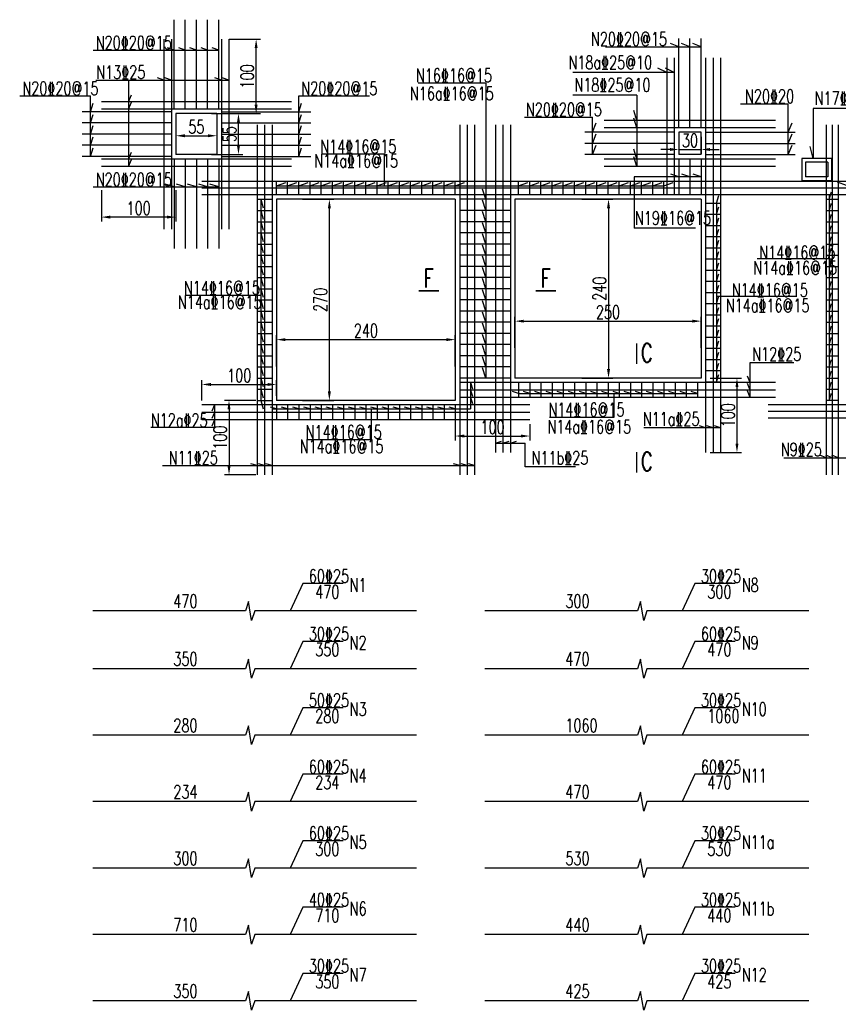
# Model space of a CAD drawing. Header units: millimetres. Extents: x -11227 to 5325, y -353 to 12034.
# Drawn here: x 3145 to 4245, y -353 to 977 of the extents above; entities that cross this region are included whole.
import ezdxf

# ---------------------------------------------------------------- set-up
doc = ezdxf.new("R2010")
doc.units = ezdxf.units.MM
for name, color, linetype in [('文字', 7, 'Continuous'), ('次轮廓线', 7, 'Continuous'), ('钢筋', 1, 'Continuous')]:
    doc.layers.add(name, color=color, linetype=linetype)
doc.styles.get("Standard").update_dxf_attribs({"font": 'simplex1.shx', "width": 0.7, "bigfont": 'hztxt.shx'})
doc.dimstyles.new('60', dxfattribs={"dimscale": 6, "dimtxt": 3, "dimasz": 2, "dimexe": 1, "dimexo": 1, "dimgap": 0.5, "dimtad": 1, "dimdec": 1, "dimzin": 12, "dimdsep": 46, "dimtxsty": 'Standard', "dimcen": 0.5, "dimclrd": 256, "dimclre": 256, "dimclrt": 256, "dimadec": 1, "dimazin": 2, "dimtfac": 1, "dimtdec": 1, "dimtmove": 2, "dimatfit": 3, "dimfxl": 0, "dimtolj": 1, "dimtzin": 0, "dimlwd": -1, "dimlwe": -1, "dimarcsym": 0})

# ---------------------------------------------------------------- blocks, each defined once
blk = doc.blocks.new('*D144')
for p, q in [((3899.5, 735.8), (3941.5, 735.8)), ((3935.5, 723.8), (3935.5, 507.8)), ((3899.5, 495.8), (3941.5, 495.8))]:
    blk.add_line(p, q)
for points in [[(3933.5, 723.8), (3937.5, 723.8), (3935.5, 735.8)], [(3933.5, 507.8), (3937.5, 507.8), (3935.5, 495.8)]]:
    blk.add_solid(points)
at = {"layer": 'Defpoints', "color": 0}
for p in [(3809.8, 735.8), (3809.8, 495.8), (3935.5, 495.8)]:
    blk.add_point(p, dxfattribs=at)
at = {"insert": (3923.5, 615.8), "char_height": 18, "attachment_point": 5, "rotation": 90}
blk.add_mtext('\\A1;240', dxfattribs=at)
blk = doc.blocks.new('*D145')
for p, q in [((3809.8, 536.2), (3809.8, 578.2)), ((3821.8, 572.2), (4047.8, 572.2)), ((4059.8, 536.2), (4059.8, 578.2))]:
    blk.add_line(p, q)
for points in [[(3821.8, 574.2), (3821.8, 570.2), (3809.8, 572.2)], [(4047.8, 574.2), (4047.8, 570.2), (4059.8, 572.2)]]:
    blk.add_solid(points)
at = {"layer": 'Defpoints', "color": 0}
for p in [(4059.8, 572.2), (3809.8, 495.8), (4059.8, 495.8)]:
    blk.add_point(p, dxfattribs=at)
at = {"insert": (3934.8, 584.2), "char_height": 18, "attachment_point": 5}
blk.add_mtext('\\A1;250', dxfattribs=at)
blk = doc.blocks.new('*D146')
for p, q in [((3524.8, 735.8), (3566.8, 735.8)), ((3560.8, 477.8), (3560.8, 723.8)), ((3524.8, 465.8), (3566.8, 465.8))]:
    blk.add_line(p, q)
for points in [[(3558.8, 723.8), (3562.8, 723.8), (3560.8, 735.8)], [(3558.8, 477.8), (3562.8, 477.8), (3560.8, 465.8)]]:
    blk.add_solid(points)
at = {"layer": 'Defpoints', "color": 0}
for p in [(3489.8, 735.8), (3560.8, 735.8), (3489.8, 465.8)]:
    blk.add_point(p, dxfattribs=at)
at = {"insert": (3548.8, 600.8), "char_height": 18, "attachment_point": 5, "rotation": 90}
blk.add_mtext('\\A1;270', dxfattribs=at)
blk = doc.blocks.new('*D147')
for p, q in [((3489.8, 511.4), (3489.8, 553.4)), ((3501.8, 547.4), (3717.8, 547.4)), ((3729.8, 511.4), (3729.8, 553.4))]:
    blk.add_line(p, q)
for points in [[(3501.8, 549.4), (3501.8, 545.4), (3489.8, 547.4)], [(3717.8, 549.4), (3717.8, 545.4), (3729.8, 547.4)]]:
    blk.add_solid(points)
at = {"layer": 'Defpoints', "color": 0}
for p in [(3729.8, 547.4), (3489.8, 465.8), (3729.8, 465.8)]:
    blk.add_point(p, dxfattribs=at)
at = {"insert": (3609.8, 559.4), "char_height": 18, "attachment_point": 5}
blk.add_mtext('\\A1;240', dxfattribs=at)
blk = doc.blocks.new('*D148')
for p, q in [((3354.8, 844.8), (3354.8, 815.1)), ((3409.8, 844.8), (3409.8, 815.1)), ((3366.8, 821.1), (3397.8, 821.1))]:
    blk.add_line(p, q)
for points in [[(3366.8, 823.1), (3366.8, 819.1), (3354.8, 821.1)], [(3397.8, 823.1), (3397.8, 819.1), (3409.8, 821.1)]]:
    blk.add_solid(points)
at = {"layer": 'Defpoints', "color": 0}
for p in [(3354.8, 850.8), (3409.8, 850.8), (3409.8, 821.1)]:
    blk.add_point(p, dxfattribs=at)
at = {"insert": (3382.3, 833.1), "char_height": 18, "attachment_point": 5}
blk.add_mtext('\\A1;55', dxfattribs=at)
blk = doc.blocks.new('*D149')
for p, q in [((3402.8, 850.8), (3444.8, 850.8)), ((3438.8, 807.8), (3438.8, 838.8)), ((3402.8, 795.8), (3444.8, 795.8))]:
    blk.add_line(p, q)
for points in [[(3436.8, 838.8), (3440.8, 838.8), (3438.8, 850.8)], [(3436.8, 807.8), (3440.8, 807.8), (3438.8, 795.8)]]:
    blk.add_solid(points)
at = {"layer": 'Defpoints', "color": 0}
for p in [(3354.8, 850.8), (3438.8, 850.8), (3354.8, 795.8)]:
    blk.add_point(p, dxfattribs=at)
at = {"insert": (3426.8, 823.3), "char_height": 18, "attachment_point": 5, "rotation": 90}
blk.add_mtext('\\A1;55', dxfattribs=at)
blk = doc.blocks.new('*D150')
for p, q in [((4029.8, 819.8), (4029.8, 796.7)), ((4059.8, 819.8), (4059.8, 796.7)), ((4017.8, 802.7), (4005.8, 802.7)), ((4029.8, 802.7), (4059.8, 802.7)), ((4071.8, 802.7), (4083.8, 802.7))]:
    blk.add_line(p, q)
for points in [[(4017.8, 804.7), (4017.8, 800.7), (4029.8, 802.7)], [(4071.8, 804.7), (4071.8, 800.7), (4059.8, 802.7)]]:
    blk.add_solid(points)
at = {"layer": 'Defpoints', "color": 0}
for p in [(4029.8, 825.8), (4059.8, 825.8), (4059.8, 802.7)]:
    blk.add_point(p, dxfattribs=at)
at = {"insert": (4044.8, 814.7), "char_height": 18, "attachment_point": 5}
blk.add_mtext('\\A1;30', dxfattribs=at)
blk = doc.blocks.new('*D151')
for p, q in [((3462.1, 465.8), (3420.1, 465.8)), ((3426.1, 453.8), (3426.1, 377.8)), ((3462.1, 365.8), (3420.1, 365.8))]:
    blk.add_line(p, q)
for points in [[(3424.1, 453.8), (3428.1, 453.8), (3426.1, 465.8)], [(3424.1, 377.8), (3428.1, 377.8), (3426.1, 365.8)]]:
    blk.add_solid(points)
at = {"layer": 'Defpoints', "color": 0}
for p in [(3489.8, 465.8), (3426.1, 365.8), (3483.8, 365.8)]:
    blk.add_point(p, dxfattribs=at)
at = {"insert": (3414.1, 415.8), "char_height": 18, "attachment_point": 5, "rotation": 90}
blk.add_mtext('\\A1;100', dxfattribs=at)
blk = doc.blocks.new('*D152')
for p, q in [((3426.5, 950.8), (3468.5, 950.8)), ((3462.5, 862.8), (3462.5, 938.8)), ((3426.5, 850.8), (3468.5, 850.8))]:
    blk.add_line(p, q)
for points in [[(3460.5, 938.8), (3464.5, 938.8), (3462.5, 950.8)], [(3460.5, 862.8), (3464.5, 862.8), (3462.5, 850.8)]]:
    blk.add_solid(points)
at = {"layer": 'Defpoints', "color": 0}
for p in [(3415.8, 950.8), (3462.5, 950.8), (3409.8, 850.8)]:
    blk.add_point(p, dxfattribs=at)
at = {"insert": (3450.5, 900.8), "char_height": 18, "attachment_point": 5, "rotation": 90}
blk.add_mtext('\\A1;100', dxfattribs=at)
blk = doc.blocks.new('*D153')
for p, q in [((3254.8, 747.9), (3254.8, 705.9)), ((3354.8, 747.9), (3354.8, 705.9)), ((3342.8, 711.9), (3266.8, 711.9))]:
    blk.add_line(p, q)
for points in [[(3266.8, 713.9), (3266.8, 709.9), (3254.8, 711.9)], [(3342.8, 713.9), (3342.8, 709.9), (3354.8, 711.9)]]:
    blk.add_solid(points)
at = {"layer": 'Defpoints', "color": 0}
for p in [(3354.8, 795.8), (3254.8, 779.8), (3254.8, 711.9)]:
    blk.add_point(p, dxfattribs=at)
at = {"insert": (3304.8, 723.9), "char_height": 18, "attachment_point": 5}
blk.add_mtext('\\A1;100', dxfattribs=at)
blk = doc.blocks.new('*D168')
for p, q in [((3389.8, 465.8), (3389.8, 493.2)), ((3489.8, 471.8), (3489.8, 493.2)), ((3401.8, 487.2), (3477.8, 487.2))]:
    blk.add_line(p, q)
for points in [[(3401.8, 489.2), (3401.8, 485.2), (3389.8, 487.2)], [(3477.8, 489.2), (3477.8, 485.2), (3489.8, 487.2)]]:
    blk.add_solid(points)
at = {"layer": 'Defpoints', "color": 0}
for p in [(3489.8, 487.2), (3489.8, 465.8), (3389.8, 459.8)]:
    blk.add_point(p, dxfattribs=at)
at = {"insert": (3439.8, 499.2), "char_height": 18, "attachment_point": 5}
blk.add_mtext('\\A1;100', dxfattribs=at)
blk = doc.blocks.new('*D169')
for p, q in [((4071.9, 495.8), (4113.9, 495.8)), ((4107.9, 483.8), (4107.9, 407.8)), ((4071.9, 395.8), (4113.9, 395.8))]:
    blk.add_line(p, q)
for points in [[(4105.9, 483.8), (4109.9, 483.8), (4107.9, 495.8)], [(4105.9, 407.8), (4109.9, 407.8), (4107.9, 395.8)]]:
    blk.add_solid(points)
at = {"layer": 'Defpoints', "color": 0}
for p in [(4059.8, 495.8), (4065.8, 395.8), (4107.9, 395.8)]:
    blk.add_point(p, dxfattribs=at)
at = {"insert": (4095.9, 445.8), "char_height": 18, "attachment_point": 5, "rotation": 90}
blk.add_mtext('\\A1;100', dxfattribs=at)
blk = doc.blocks.new('*D196')
for p, q in [((3729.8, 454), (3729.8, 412)), ((3829.8, 433.8), (3829.8, 412)), ((3741.8, 418), (3817.8, 418))]:
    blk.add_line(p, q)
for points in [[(3741.8, 420), (3741.8, 416), (3729.8, 418)], [(3817.8, 420), (3817.8, 416), (3829.8, 418)]]:
    blk.add_solid(points)
at = {"layer": 'Defpoints', "color": 0}
for p in [(3729.8, 465.8), (3829.8, 439.8), (3829.8, 418)]:
    blk.add_point(p, dxfattribs=at)
at = {"insert": (3779.8, 430), "char_height": 18, "attachment_point": 5}
blk.add_mtext('\\A1;100', dxfattribs=at)

msp = doc.modelspace()

# ---------------------------------------------------------------- linework, layer by layer
for p, q in [((4029.82, 940.65), (4018.66, 944.89)), ((4044.82, 940.65), (4033.66, 944.89)), ((4059.82, 940.65), (4048.66, 944.89)), ((3243.75, 936.05), (3412.32, 936.05)), ((3352.32, 936.05), (3343.54, 939.04)), ((3367.32, 936.05), (3358.54, 939.04)), ((3382.32, 936.05), (3373.54, 939.04)), ((3397.32, 936.05), (3388.54, 939.04)), ((3412.32, 936.05), (3403.54, 939.04)), ((3931.26, 940.65), (4059.82, 940.65)), ((4023.82, 905.92), (3887.57, 905.92)), ((4013.82, 905.92), (4001.85, 911.96)), ((4023.82, 905.92), (4011.85, 911.96)), ((3247.13, 895.83), (3425.82, 895.83)), ((3291.39, 895.83), (3291.39, 779.76)), ((3338.82, 895.83), (3330.04, 898.82)), ((3348.82, 895.83), (3340.04, 898.82)), ((3415.82, 895.83), (3407.04, 898.82)), ((3425.82, 895.83), (3417.04, 898.82)), ((3679.95, 892.31), (3770.83, 892.31)), ((3770.83, 892.31), (3770.83, 495.76)), ((3145.3, 874.75), (3240.17, 874.75)), ((3240.17, 793.26), (3240.17, 874.75)), ((3240.17, 853.26), (3243.97, 864.74)), ((3291.39, 866.76), (3295.19, 876.07)), ((3291.39, 856.76), (3295.19, 866.07)), ((3519.71, 793.26), (3519.71, 874.75)), ((3519.71, 874.75), (3614.58, 874.75)), ((3519.71, 853.26), (3523.51, 864.74)), ((3973.67, 875.76), (3887.57, 875.76)), ((3973.67, 875.76), (3973.67, 779.76)), ((3973.67, 841.76), (3969.63, 854.9)), ((4112.67, 863.75), (4176.81, 863.75)), ((4176.81, 795.76), (4176.81, 863.75)), ((4296.18, 857.9), (4210.08, 857.9)), ((4210.08, 857.9), (4210.08, 790.76)), ((3240.17, 838.26), (3243.97, 849.74)), ((3519.71, 838.26), (3523.51, 849.74)), ((3822.64, 846.1), (3913.79, 846.1)), ((3913.79, 795.76), (3913.79, 846.1)), ((3913.79, 825.76), (3918.97, 838.47)), ((3973.67, 831.76), (3969.63, 844.9)), ((4176.81, 825.76), (4181.98, 838.47)), ((3240.17, 823.26), (3243.97, 834.74)), ((3519.71, 823.26), (3523.51, 834.74)), ((3240.17, 808.26), (3243.97, 819.74)), ((3519.71, 808.26), (3523.51, 819.74)), ((3913.79, 810.76), (3918.97, 823.47)), ((4176.81, 810.76), (4181.98, 823.47)), ((3240.17, 793.26), (3243.97, 804.74)), ((3291.39, 789.76), (3295.19, 799.07)), ((3519.71, 793.26), (3523.51, 804.74)), ((3913.79, 795.76), (3918.97, 808.47)), ((3973.67, 789.76), (3969.63, 802.9)), ((4176.81, 795.76), (4181.98, 808.47)), ((4210.08, 790.76), (4205.99, 806.85)), ((3291.39, 779.76), (3295.19, 789.07)), ((3550.14, 796.81), (3634.72, 796.81)), ((3634.72, 754.01), (3634.72, 796.81)), ((3973.67, 779.76), (3969.63, 792.9)), ((3489.82, 754.01), (3502.32, 758.15)), ((3504.82, 754.01), (3517.32, 758.15)), ((3519.82, 754.01), (3532.32, 758.15)), ((3534.82, 754.01), (3547.32, 758.15)), ((3549.82, 754.01), (3562.32, 758.15)), ((3564.82, 754.01), (3577.32, 758.15)), ((3579.82, 754.01), (3592.32, 758.15)), ((3594.82, 754.01), (3607.32, 758.15)), ((3609.82, 754.01), (3622.32, 758.15)), ((3624.82, 754.01), (3637.32, 758.15)), ((3639.82, 754.01), (3652.32, 758.15)), ((3654.82, 754.01), (3667.32, 758.15)), ((3669.82, 754.01), (3682.32, 758.15)), ((3684.82, 754.01), (3697.32, 758.15)), ((3699.82, 754.01), (3712.32, 758.15)), ((3714.82, 754.01), (3727.32, 758.15)), ((3729.82, 754.01), (3742.32, 758.15)), ((3814.82, 754.01), (3827.32, 758.15)), ((3829.82, 754.01), (3842.32, 758.15)), ((3844.82, 754.01), (3857.32, 758.15)), ((3859.82, 754.01), (3872.32, 758.15)), ((3874.82, 754.01), (3887.32, 758.15)), ((3889.82, 754.01), (3902.32, 758.15)), ((3904.82, 754.01), (3917.32, 758.15)), ((3919.82, 754.01), (3932.32, 758.15)), ((3934.82, 754.01), (3947.32, 758.15)), ((3949.82, 754.01), (3962.32, 758.15)), ((3964.82, 754.01), (3977.32, 758.15)), ((4059.82, 765.76), (3970.08, 765.76)), ((3970.08, 765.76), (3970.08, 697.15)), ((3979.82, 754.01), (3992.32, 758.15)), ((3994.82, 754.01), (4007.32, 758.15)), ((4009.82, 754.01), (4022.32, 758.15)), ((4029.82, 765.76), (4018.97, 769.75)), ((4044.82, 765.76), (4033.97, 769.75)), ((4059.82, 765.76), (4048.97, 769.75)), ((4254.82, 754.49), (4242.85, 758.7)), ((3243.75, 752.34), (3412.32, 752.34)), ((3352.32, 752.34), (3340.42, 756.27)), ((3367.32, 752.34), (3355.42, 756.27)), ((3382.32, 752.34), (3370.42, 756.27)), ((3397.32, 752.34), (3385.42, 756.27)), ((3412.32, 752.34), (3400.42, 756.27)), ((3489.82, 754.01), (4009.82, 754.01)), ((3770.83, 735.76), (3766.28, 749.41)), ((4231.45, 735.76), (4234.67, 745.72)), ((3468.71, 735.76), (3468.71, 465.76)), ((3468.71, 735.76), (3471.92, 724.3)), ((3770.83, 720.76), (3766.28, 734.41)), ((4080.33, 730.76), (4083.55, 740.72)), ((4231.45, 741.76), (4231.45, 465.76)), ((3468.71, 720.76), (3471.92, 709.3)), ((3770.83, 705.76), (3766.28, 719.41)), ((4080.33, 730.76), (4080.33, 490.76)), ((4080.33, 715.76), (4083.55, 725.72)), ((4231.45, 720.76), (4234.67, 730.72)), ((3468.71, 705.76), (3471.92, 694.3)), ((4080.33, 700.76), (4083.55, 710.72)), ((4231.45, 705.76), (4234.67, 715.72)), ((3770.83, 690.76), (3766.28, 704.41)), ((4052.42, 697.15), (3970.08, 697.15)), ((4080.33, 685.76), (4083.55, 695.72)), ((4231.45, 690.76), (4234.67, 700.72)), ((3468.71, 690.76), (3471.92, 679.3)), ((3770.83, 675.76), (3766.28, 689.41)), ((4080.33, 670.76), (4083.55, 680.72)), ((4231.45, 675.76), (4234.67, 685.72)), ((3468.71, 675.76), (3471.92, 664.3)), ((3770.83, 660.76), (3766.28, 674.41)), ((4080.33, 655.76), (4083.55, 665.72)), ((4231.45, 660.76), (4234.67, 670.72)), ((3468.71, 660.76), (3471.92, 649.3)), ((3770.83, 645.76), (3766.28, 659.41)), ((4231.45, 655.72), (4134.85, 655.72)), ((4231.45, 645.76), (4234.67, 655.72)), ((3468.71, 645.76), (3471.92, 634.3)), ((3770.83, 630.76), (3766.28, 644.41)), ((4080.33, 640.76), (4083.55, 650.72)), ((4231.45, 630.76), (4234.67, 640.72)), ((3468.71, 630.76), (3471.92, 619.3)), ((3770.83, 615.76), (3766.28, 629.41)), ((4080.33, 625.76), (4083.55, 635.72)), ((4231.45, 615.76), (4234.67, 625.72)), ((3468.71, 615.76), (3471.92, 604.3)), ((3770.83, 600.76), (3766.28, 614.41)), ((4080.33, 610.76), (4083.55, 620.72)), ((3367.04, 607.11), (3468.71, 607.11)), ((3468.71, 600.76), (3471.92, 589.3)), ((3770.83, 585.76), (3766.28, 599.41)), ((4080.33, 595.76), (4083.55, 605.72)), ((4186.7, 605.24), (4080.33, 605.24)), ((4231.45, 600.76), (4234.67, 610.72)), ((3468.71, 585.76), (3471.92, 574.3)), ((4080.33, 580.76), (4083.55, 590.72)), ((4231.45, 585.76), (4234.67, 595.72)), ((3770.83, 570.76), (3766.28, 584.41)), ((4080.33, 565.76), (4083.55, 575.72)), ((4231.45, 570.76), (4234.67, 580.72)), ((3468.71, 570.76), (3471.92, 559.3)), ((3770.83, 555.76), (3766.28, 569.41)), ((4080.33, 550.76), (4083.55, 560.72)), ((4231.45, 555.76), (4234.67, 565.72)), ((3468.71, 555.76), (3471.92, 544.3)), ((3770.83, 540.76), (3766.28, 554.41)), ((4080.33, 535.76), (4083.55, 545.72)), ((4231.45, 540.76), (4234.67, 550.72)), ((3468.71, 540.76), (3471.92, 529.3)), ((3770.83, 525.76), (3766.28, 539.41)), ((4231.45, 525.76), (4234.67, 535.72)), ((3468.71, 525.76), (3471.92, 514.3)), ((3770.83, 510.76), (3766.28, 524.41)), ((4080.33, 520.76), (4083.55, 530.72)), ((4231.45, 510.76), (4234.67, 520.72)), ((3468.71, 510.76), (3471.92, 499.3)), ((3770.83, 495.76), (3766.28, 509.41)), ((4080.33, 505.76), (4083.55, 515.72)), ((4125.4, 516.7), (4184.26, 516.7)), ((4125.4, 469.76), (4125.4, 516.7)), ((4231.45, 495.76), (4234.67, 505.72)), ((3468.71, 495.76), (3471.92, 484.3)), ((4080.33, 490.76), (4083.55, 500.72)), ((4125.4, 489.76), (4121.95, 498.49)), ((3468.71, 480.76), (3471.92, 469.3)), ((3750.34, 489.76), (3752.87, 481.53)), ((3750.34, 489.76), (3750.34, 454.41)), ((3750.34, 479.76), (3752.87, 471.53)), ((4125.4, 479.76), (4121.95, 488.49)), ((4231.45, 480.76), (4234.67, 490.72)), ((3468.71, 465.76), (3471.92, 454.3)), ((3750.34, 469.76), (3752.87, 461.53)), ((3814.82, 475.08), (3806.58, 477.63)), ((3814.82, 475.08), (4054.82, 475.08)), ((3829.82, 475.08), (3821.58, 477.63)), ((3844.82, 475.08), (3836.58, 477.63)), ((3859.82, 475.08), (3851.58, 477.63)), ((3874.82, 475.08), (3866.58, 477.63)), ((3889.82, 475.08), (3881.58, 477.63)), ((3904.82, 475.08), (3896.58, 477.63)), ((3919.82, 475.08), (3911.58, 477.63)), ((3934.82, 475.08), (3926.58, 477.63)), ((3949.82, 475.08), (3941.58, 477.63)), ((3943.18, 443.48), (3943.18, 475.08)), ((3964.82, 475.08), (3956.58, 477.63)), ((3979.82, 475.08), (3971.58, 477.63)), ((3994.82, 475.08), (3986.58, 477.63)), ((4009.82, 475.08), (4001.58, 477.63)), ((4024.82, 475.08), (4016.58, 477.63)), ((4039.82, 475.08), (4031.58, 477.63)), ((4054.82, 475.08), (4046.58, 477.63)), ((4125.4, 469.76), (4121.95, 478.49)), ((4231.45, 465.76), (4234.67, 475.72)), ((3406.83, 459.76), (3402.93, 451.33)), ((3406.83, 459.76), (3406.83, 429.5)), ((3489.82, 454.41), (3481.58, 456.96)), ((3483.82, 454.41), (3750.34, 454.41)), ((3504.82, 454.41), (3496.58, 456.96)), ((3519.82, 454.41), (3511.58, 456.96)), ((3534.82, 454.41), (3526.58, 456.96)), ((3549.82, 454.41), (3541.58, 456.96)), ((3564.82, 454.41), (3556.58, 456.96)), ((3579.82, 454.41), (3571.58, 456.96)), ((3594.82, 454.41), (3586.58, 456.96)), ((3609.82, 454.41), (3601.58, 456.96)), ((3624.82, 454.41), (3616.58, 456.96)), ((3617.31, 413.48), (3617.31, 454.41)), ((3639.82, 454.41), (3631.58, 456.96)), ((3654.82, 454.41), (3646.58, 456.96)), ((3669.82, 454.41), (3661.58, 456.96)), ((3684.82, 454.41), (3676.58, 456.96)), ((3699.82, 454.41), (3691.58, 456.96)), ((3714.82, 454.41), (3706.58, 456.96)), ((3729.82, 454.41), (3721.58, 456.96)), ((3406.83, 449.76), (3402.93, 441.33)), ((3406.83, 439.76), (3402.93, 431.33)), ((3856.37, 443.48), (3943.18, 443.48)), ((3406.83, 429.5), (3321.32, 429.5)), ((4085.82, 429.21), (3983.09, 429.21)), ((4065.82, 429.21), (4057.58, 431.76)), ((4075.82, 429.21), (4067.58, 431.76)), ((4085.82, 429.21), (4077.58, 431.76)), ((3530.5, 413.48), (3617.31, 413.48)), ((3783.82, 408.32), (3792.05, 410.88)), ((3783.82, 408.32), (3823.67, 408.32)), ((3793.82, 408.32), (3802.05, 410.88)), ((3803.82, 408.32), (3812.05, 410.88)), ((3823.67, 376.79), (3823.67, 408.32)), ((4170.73, 388.65), (4375.82, 388.65)), ((4227.82, 388.65), (4219.3, 392.16)), ((4235.82, 388.65), (4227.3, 392.16)), ((4243.82, 388.65), (4235.3, 392.16)), ((3336.75, 378.32), (3755.82, 378.32)), ((3463.82, 378.32), (3455.58, 380.88)), ((3473.82, 378.32), (3465.58, 380.88)), ((3483.82, 378.32), (3475.58, 380.88)), ((3735.82, 378.32), (3727.58, 380.88)), ((3745.82, 378.32), (3737.58, 380.88)), ((3755.82, 378.32), (3747.58, 380.88)), ((3891.39, 376.79), (3823.67, 376.79)), ((3525.27, 219.82), (3508.01, 183.14)), ((3579.37, 219.82), (3525.27, 219.82)), ((4051.51, 219.82), (4034.26, 183.14)), ((4105.62, 219.82), (4051.51, 219.82)), ((3525.27, 142.34), (3508.01, 105.66)), ((3579.37, 142.34), (3525.27, 142.34)), ((4051.51, 142.34), (4034.26, 105.66)), ((4105.62, 142.34), (4051.51, 142.34)), ((3525.27, 53.09), (3508.01, 16.42)), ((3579.37, 53.09), (3525.27, 53.09)), ((4051.51, 53.09), (4034.26, 16.42)), ((4105.62, 53.09), (4051.51, 53.09)), ((3525.27, -36.15), (3508.01, -72.83)), ((3579.37, -36.15), (3525.27, -36.15)), ((4051.51, -36.15), (4034.26, -72.83)), ((4105.62, -36.15), (4051.51, -36.15)), ((3525.27, -125.4), (3508.01, -162.07)), ((3579.37, -125.4), (3525.27, -125.4)), ((4051.51, -125.4), (4034.26, -162.07)), ((4105.62, -125.4), (4051.51, -125.4)), ((3525.27, -214.64), (3508.01, -251.32)), ((3579.37, -214.64), (3525.27, -214.64)), ((4051.51, -214.64), (4034.26, -251.32)), ((4105.62, -214.64), (4051.51, -214.64)), ((3525.27, -303.5), (3508.01, -340.18)), ((3579.37, -303.5), (3525.27, -303.5)), ((4051.51, -303.5), (4034.26, -340.18)), ((4105.62, -303.5), (4051.51, -303.5))]:
    msp.add_line(p, q)
at = {"const_width": 2}
for points in [[(3680.48, 612.94), (3707.94, 612.94)], [(3837.68, 612.94), (3865.14, 612.94)], [(3973.37, 542.34), (3973.37, 514.87)], [(3973.37, 396.45), (3973.37, 368.98)]]:
    msp.add_lwpolyline(points, dxfattribs=at)
for points in [[(3460.68, 183.14), (3456.48, 170.5), (3452.29, 195.78), (3448.08, 183.14)], [(3986.93, 183.14), (3982.72, 170.5), (3978.53, 195.78), (3974.33, 183.14)], [(3460.68, 105.66), (3456.48, 93.02), (3452.29, 118.3), (3448.08, 105.66)], [(3986.93, 105.66), (3982.72, 93.02), (3978.53, 118.3), (3974.33, 105.66)], [(3460.68, 16.42), (3456.48, 3.78), (3452.29, 29.06), (3448.08, 16.42)], [(3986.93, 16.42), (3982.72, 3.78), (3978.53, 29.06), (3974.33, 16.42)], [(3460.68, -72.83), (3456.48, -85.47), (3452.29, -60.19), (3448.08, -72.83)], [(3986.93, -72.83), (3982.72, -85.47), (3978.53, -60.19), (3974.33, -72.83)], [(3460.68, -162.07), (3456.48, -174.71), (3452.29, -149.43), (3448.08, -162.07)], [(3986.93, -162.07), (3982.72, -174.71), (3978.53, -149.43), (3974.33, -162.07)], [(3460.68, -251.32), (3456.48, -263.96), (3452.29, -238.68), (3448.08, -251.32)], [(3986.93, -251.32), (3982.72, -263.96), (3978.53, -238.68), (3974.33, -251.32)], [(3460.68, -340.18), (3456.48, -352.82), (3452.29, -327.54), (3448.08, -340.18)], [(3986.93, -340.18), (3982.72, -352.82), (3978.53, -327.54), (3974.33, -340.18)]]:
    msp.add_lwpolyline(points)
at = {"layer": '次轮廓线'}
for p, q in [((3409.82, 850.76), (3354.82, 850.76)), ((3354.82, 850.76), (3354.82, 795.76)), ((3409.82, 850.76), (3409.82, 795.76)), ((4059.82, 825.76), (4029.82, 825.76)), ((4029.82, 825.76), (4029.82, 795.76)), ((4059.82, 795.76), (4059.82, 825.76)), ((3409.82, 795.76), (3354.82, 795.76)), ((4059.82, 795.76), (4029.82, 795.76)), ((4199.82, 785.76), (4199.82, 765.76)), ((4229.82, 785.76), (4199.82, 785.76)), ((4229.82, 785.76), (4229.82, 765.76)), ((4229.82, 765.76), (4199.82, 765.76)), ((3489.82, 735.76), (3489.82, 465.76)), ((3729.82, 735.76), (3489.82, 735.76)), ((3729.82, 735.76), (3729.82, 465.76)), ((3809.82, 735.76), (3809.82, 495.76)), ((4059.82, 735.76), (3809.82, 735.76)), ((4059.82, 735.76), (4059.82, 495.76)), ((4059.82, 495.76), (3809.82, 495.76)), ((3729.82, 465.76), (3489.82, 465.76))]:
    msp.add_line(p, q, dxfattribs=at)
at = {"layer": '钢筋'}
for p, q in [((3352.32, 856.76), (3352.32, 976.76)), ((3367.32, 856.76), (3367.32, 976.76)), ((3382.32, 856.76), (3382.32, 976.76)), ((3397.32, 856.76), (3397.32, 976.76)), ((3412.32, 856.76), (3412.32, 976.76)), ((3338.82, 950.76), (3338.82, 695.76)), ((3348.82, 950.76), (3348.82, 695.76)), ((3415.82, 950.76), (3415.82, 695.76)), ((3425.82, 950.76), (3425.82, 695.76)), ((4029.82, 831.76), (4029.82, 951.76)), ((4044.82, 831.76), (4044.82, 951.76)), ((4059.82, 831.76), (4059.82, 951.76)), ((4013.82, 925.76), (4013.82, 741.76)), ((4023.82, 925.76), (4023.82, 741.76)), ((4065.82, 925.76), (4065.82, 395.76)), ((4075.82, 925.76), (4075.82, 395.76)), ((4085.82, 925.76), (4085.82, 395.76)), ((3509.82, 866.76), (3254.82, 866.76)), ((3348.82, 853.26), (3228.82, 853.26)), ((3509.82, 856.76), (3254.82, 856.76)), ((3415.82, 853.26), (3535.82, 853.26)), ((3348.82, 838.26), (3228.82, 838.26)), ((3415.82, 838.26), (3535.82, 838.26)), ((4159.82, 841.76), (3929.82, 841.76)), ((3463.82, 835.76), (3463.82, 365.76)), ((3473.82, 835.76), (3473.82, 365.76)), ((3483.82, 835.76), (3483.82, 365.76)), ((3735.82, 835.76), (3735.82, 365.76)), ((3745.82, 835.76), (3745.82, 365.76)), ((3755.82, 835.76), (3755.82, 365.76)), ((3783.82, 835.76), (3783.82, 395.76)), ((3793.82, 835.76), (3793.82, 395.76)), ((3803.82, 835.76), (3803.82, 395.76)), ((4023.82, 825.76), (3903.82, 825.76)), ((4159.82, 831.76), (3929.82, 831.76)), ((4065.82, 825.76), (4185.82, 825.76)), ((4227.82, 835.76), (4227.82, 365.76)), ((4235.82, 835.76), (4235.82, 365.76)), ((4243.82, 835.76), (4243.82, 365.76)), ((3348.82, 823.26), (3228.82, 823.26)), ((3415.82, 823.26), (3535.82, 823.26)), ((3348.82, 808.26), (3228.82, 808.26)), ((3415.82, 808.26), (3535.82, 808.26)), ((4023.82, 810.76), (3903.82, 810.76)), ((4065.82, 810.76), (4185.82, 810.76)), ((3348.82, 793.26), (3228.82, 793.26)), ((3509.82, 789.76), (3254.82, 789.76)), ((3352.32, 789.76), (3352.32, 669.76)), ((3367.32, 789.76), (3367.32, 669.76)), ((3382.32, 789.76), (3382.32, 669.76)), ((3397.32, 789.76), (3397.32, 669.76)), ((3412.32, 789.76), (3412.32, 669.76)), ((3415.82, 793.26), (3535.82, 793.26)), ((4023.82, 795.76), (3903.82, 795.76)), ((4159.82, 789.76), (3929.82, 789.76)), ((4029.82, 789.76), (4029.82, 741.76)), ((4044.82, 789.76), (4044.82, 741.76)), ((4059.82, 789.76), (4059.82, 741.76)), ((4065.82, 795.76), (4185.82, 795.76)), ((4234.82, 790.76), (4194.82, 790.76)), ((4194.82, 790.76), (4194.82, 760.76)), ((4234.82, 790.76), (4234.82, 760.76)), ((3509.82, 779.76), (3254.82, 779.76)), ((4159.82, 779.76), (3929.82, 779.76)), ((4449.82, 759.76), (3389.82, 759.76)), ((3489.82, 741.76), (3489.82, 759.76)), ((3504.82, 741.76), (3504.82, 759.76)), ((3519.82, 741.76), (3519.82, 759.76)), ((3534.82, 741.76), (3534.82, 759.76)), ((3549.82, 741.76), (3549.82, 759.76)), ((3564.82, 741.76), (3564.82, 759.76)), ((3579.82, 741.76), (3579.82, 759.76)), ((3594.82, 741.76), (3594.82, 759.76)), ((3609.82, 741.76), (3609.82, 759.76)), ((3624.82, 741.76), (3624.82, 759.76)), ((3639.82, 741.76), (3639.82, 759.76)), ((3654.82, 741.76), (3654.82, 759.76)), ((3669.82, 741.76), (3669.82, 759.76)), ((3684.82, 741.76), (3684.82, 759.76)), ((3699.82, 741.76), (3699.82, 759.76)), ((3714.82, 741.76), (3714.82, 759.76)), ((3729.82, 741.76), (3729.82, 759.76)), ((3814.82, 741.76), (3814.82, 759.76)), ((3829.82, 741.76), (3829.82, 759.76)), ((3844.82, 741.76), (3844.82, 759.76)), ((3859.82, 741.76), (3859.82, 759.76)), ((3874.82, 741.76), (3874.82, 759.76)), ((3889.82, 741.76), (3889.82, 759.76)), ((3904.82, 741.76), (3904.82, 759.76)), ((3919.82, 741.76), (3919.82, 759.76)), ((3934.82, 741.76), (3934.82, 759.76)), ((3949.82, 741.76), (3949.82, 759.76)), ((3964.82, 741.76), (3964.82, 759.76)), ((3979.82, 741.76), (3979.82, 759.76)), ((3994.82, 741.76), (3994.82, 759.76)), ((4009.82, 741.76), (4009.82, 759.76)), ((4234.82, 760.76), (4194.82, 760.76)), ((4449.82, 750.76), (3389.82, 750.76)), ((4449.82, 741.76), (3389.82, 741.76)), ((3463.82, 735.76), (3483.82, 735.76)), ((3803.82, 735.76), (3735.82, 735.76)), ((4227.82, 735.76), (4243.82, 735.76)), ((3463.82, 720.76), (3483.82, 720.76)), ((3803.82, 720.76), (3735.82, 720.76)), ((4065.82, 730.76), (4085.82, 730.76)), ((4227.82, 720.76), (4243.82, 720.76)), ((3463.82, 705.76), (3483.82, 705.76)), ((3803.82, 705.76), (3735.82, 705.76)), ((4065.82, 715.76), (4085.82, 715.76)), ((4227.82, 705.76), (4243.82, 705.76)), ((4065.82, 700.76), (4085.82, 700.76)), ((3463.82, 690.76), (3483.82, 690.76)), ((3803.82, 690.76), (3735.82, 690.76)), ((4065.82, 685.76), (4085.82, 685.76)), ((4227.82, 690.76), (4243.82, 690.76)), ((3463.82, 675.76), (3483.82, 675.76)), ((3803.82, 675.76), (3735.82, 675.76)), ((4065.82, 670.76), (4085.82, 670.76)), ((4227.82, 675.76), (4243.82, 675.76)), ((3463.82, 660.76), (3483.82, 660.76)), ((3803.82, 660.76), (3735.82, 660.76)), ((4065.82, 655.76), (4085.82, 655.76)), ((4227.82, 660.76), (4243.82, 660.76)), ((3463.82, 645.76), (3483.82, 645.76)), ((3803.82, 645.76), (3735.82, 645.76)), ((4065.82, 640.76), (4085.82, 640.76)), ((4227.82, 645.76), (4243.82, 645.76)), ((3463.82, 630.76), (3483.82, 630.76)), ((3803.82, 630.76), (3735.82, 630.76)), ((4065.82, 625.76), (4085.82, 625.76)), ((4227.82, 630.76), (4243.82, 630.76)), ((3463.82, 615.76), (3483.82, 615.76)), ((3803.82, 615.76), (3735.82, 615.76)), ((4227.82, 615.76), (4243.82, 615.76)), ((3463.82, 600.76), (3483.82, 600.76)), ((3803.82, 600.76), (3735.82, 600.76)), ((4065.82, 610.76), (4085.82, 610.76)), ((4227.82, 600.76), (4243.82, 600.76)), ((3463.82, 585.76), (3483.82, 585.76)), ((3803.82, 585.76), (3735.82, 585.76)), ((4065.82, 595.76), (4085.82, 595.76)), ((4227.82, 585.76), (4243.82, 585.76)), ((4065.82, 580.76), (4085.82, 580.76)), ((3463.82, 570.76), (3483.82, 570.76)), ((3803.82, 570.76), (3735.82, 570.76)), ((4065.82, 565.76), (4085.82, 565.76)), ((4227.82, 570.76), (4243.82, 570.76)), ((3463.82, 555.76), (3483.82, 555.76)), ((3803.82, 555.76), (3735.82, 555.76)), ((4065.82, 550.76), (4085.82, 550.76)), ((4227.82, 555.76), (4243.82, 555.76)), ((3463.82, 540.76), (3483.82, 540.76)), ((3803.82, 540.76), (3735.82, 540.76)), ((4065.82, 535.76), (4085.82, 535.76)), ((4227.82, 540.76), (4243.82, 540.76)), ((3463.82, 525.76), (3483.82, 525.76)), ((3803.82, 525.76), (3735.82, 525.76)), ((4065.82, 520.76), (4085.82, 520.76)), ((4227.82, 525.76), (4243.82, 525.76)), ((3463.82, 510.76), (3483.82, 510.76)), ((3803.82, 510.76), (3735.82, 510.76)), ((4065.82, 505.76), (4085.82, 505.76)), ((4227.82, 510.76), (4243.82, 510.76)), ((3463.82, 495.76), (3483.82, 495.76)), ((3803.82, 495.76), (3735.82, 495.76)), ((4227.82, 495.76), (4243.82, 495.76)), ((3463.82, 480.76), (3483.82, 480.76)), ((4159.82, 489.76), (3735.82, 489.76)), ((4159.82, 479.76), (3735.82, 479.76)), ((3814.82, 489.76), (3814.82, 469.76)), ((3829.82, 489.76), (3829.82, 469.76)), ((3844.82, 489.76), (3844.82, 469.76)), ((3859.82, 489.76), (3859.82, 469.76)), ((3874.82, 489.76), (3874.82, 469.76)), ((3889.82, 489.76), (3889.82, 469.76)), ((3904.82, 489.76), (3904.82, 469.76)), ((3919.82, 489.76), (3919.82, 469.76)), ((3934.82, 489.76), (3934.82, 469.76)), ((3949.82, 489.76), (3949.82, 469.76)), ((3964.82, 489.76), (3964.82, 469.76)), ((3979.82, 489.76), (3979.82, 469.76)), ((3994.82, 489.76), (3994.82, 469.76)), ((4009.82, 489.76), (4009.82, 469.76)), ((4024.82, 489.76), (4024.82, 469.76)), ((4039.82, 489.76), (4039.82, 469.76)), ((4054.82, 489.76), (4054.82, 469.76)), ((4065.82, 490.76), (4085.82, 490.76)), ((4227.82, 480.76), (4243.82, 480.76)), ((3463.82, 465.76), (3483.82, 465.76)), ((4159.82, 469.76), (3735.82, 469.76)), ((4243.82, 465.76), (4227.82, 465.76)), ((3829.82, 459.76), (3389.82, 459.76)), ((3489.82, 459.76), (3489.82, 439.76)), ((3504.82, 459.76), (3504.82, 439.76)), ((3519.82, 459.76), (3519.82, 439.76)), ((3534.82, 459.76), (3534.82, 439.76)), ((3549.82, 459.76), (3549.82, 439.76)), ((3564.82, 459.76), (3564.82, 439.76)), ((3579.82, 459.76), (3579.82, 439.76)), ((3594.82, 459.76), (3594.82, 439.76)), ((3609.82, 459.76), (3609.82, 439.76)), ((3624.82, 459.76), (3624.82, 439.76)), ((3639.82, 459.76), (3639.82, 439.76)), ((3654.82, 459.76), (3654.82, 439.76)), ((3669.82, 459.76), (3669.82, 439.76)), ((3684.82, 459.76), (3684.82, 439.76)), ((3699.82, 459.76), (3699.82, 439.76)), ((3714.82, 459.76), (3714.82, 439.76)), ((3729.82, 459.76), (3729.82, 439.76)), ((4449.82, 459.76), (4149.82, 459.76)), ((3829.82, 449.76), (3389.82, 449.76)), ((3829.82, 439.76), (3389.82, 439.76)), ((4449.82, 450.76), (4149.82, 450.76)), ((4449.82, 441.76), (4149.82, 441.76))]:
    msp.add_line(p, q, dxfattribs=at)
for points in [[(3448.08, 183.14), (3243.13, 183.14)], [(3677.97, 183.14), (3460.68, 183.14)], [(3974.33, 183.14), (3769.38, 183.14)], [(4204.22, 183.14), (3986.93, 183.14)], [(3448.08, 105.66), (3243.13, 105.66)], [(3677.97, 105.66), (3460.68, 105.66)], [(3974.33, 105.66), (3769.38, 105.66)], [(4204.22, 105.66), (3986.93, 105.66)], [(3448.08, 16.42), (3243.13, 16.42)], [(3677.97, 16.42), (3460.68, 16.42)], [(3974.33, 16.42), (3769.38, 16.42)], [(4204.22, 16.42), (3986.93, 16.42)], [(3448.08, -72.83), (3243.13, -72.83)], [(3677.97, -72.83), (3460.68, -72.83)], [(3974.33, -72.83), (3769.38, -72.83)], [(4204.22, -72.83), (3986.93, -72.83)], [(3448.08, -162.07), (3243.13, -162.07)], [(3677.97, -162.07), (3460.68, -162.07)], [(3974.33, -162.07), (3769.38, -162.07)], [(4204.22, -162.07), (3986.93, -162.07)], [(3448.08, -251.32), (3243.13, -251.32)], [(3677.97, -251.32), (3460.68, -251.32)], [(3974.33, -251.32), (3769.38, -251.32)], [(4204.22, -251.32), (3986.93, -251.32)], [(3448.08, -340.18), (3243.13, -340.18)], [(3677.97, -340.18), (3460.68, -340.18)], [(3974.33, -340.18), (3769.38, -340.18)], [(4204.22, -340.18), (3986.93, -340.18)]]:
    msp.add_lwpolyline(points, dxfattribs=at)

# ---------------------------------------------------------------- texts
at = {"width": 0.7}
for s, p in [('N20%%13220@15', (3911.97, 941.97)), ('N20%%13220@15', (3247.25, 937)), ('N18a%%13225@10', (3881.74, 910.47)), ('N13%%13225', (3247.97, 897.35)), ('N16%%13216@15', (3677.02, 893.26)), ('N20%%13220@15', (3148.79, 875.7)), ('N20%%13220@15', (3523.2, 875.7)), ('N18%%13225@10', (3889.72, 880.31)), ('N16a%%13216@15', (3669.04, 868.78)), ('N20%%13220', (4118.75, 865.07)), ('N17%%13222@10', (4212.22, 862.45)), ('N20%%13220@15', (3824.6, 847.42)), ('N14%%13216@15', (3548.67, 797.76)), ('N14a%%13216@15', (3540.69, 778.54)), ('N20%%13220@15', (3247.25, 753.29)), ('N19%%13216@15', (3971.07, 701.7)), ('N14%%13216@15', (4137.87, 655.42)), ('N14a%%13216@15', (4129.89, 634.7)), ('N14%%13216@15', (3365.57, 608.06)), ('N14%%13216@15', (4100.97, 604.94)), ('N14a%%13216@15', (3357.59, 588.84)), ('N14a%%13216@15', (4092.99, 584.22)), ('N12%%13225', (4128.4, 518.99)), ('N14%%13216@15', (3854.9, 444.43)), ('N12a%%13225', (3321.21, 430.06)), ('N14a%%13216@15', (3853.51, 421.44)), ('N11a%%13225', (3981.53, 431.87)), ('N14%%13216@15', (3529.03, 414.43)), ('N14a%%13216@15', (3521.05, 395.2)), ('N9%%13225', (4166.75, 390.94)), ('N11%%13225', (3345.22, 379.84)), ('N11b%%13225', (3832.32, 379.6)), ('60%%13225', (3533.24, 220.95)), ('N1', (3588.12, 208.99)), ('30%%13225', (4059.49, 220.95)), ('N8', (4114.36, 208.99)), ('470', (3541.9, 199.85)), ('300', (4068.14, 199.85)), ('470', (3351.39, 187.18)), ('300', (3877.63, 187.18)), ('30%%13225', (3533.24, 143.47)), ('60%%13225', (4059.49, 143.47)), ('N2', (3588.12, 131.51)), ('N9', (4114.36, 131.51)), ('350', (3541.9, 122.37)), ('470', (4068.14, 122.37)), ('350', (3351.39, 109.7)), ('470', (3877.63, 109.7)), ('50%%13225', (3533.24, 54.23)), ('30%%13225', (4059.49, 54.23)), ('N3', (3588.12, 42.26)), ('N10', (4114.36, 42.26)), ('280', (3541.9, 33.12)), ('1060', (4068.14, 33.12)), ('280', (3351.39, 20.46)), ('1060', (3877.63, 20.46)), ('60%%13225', (3533.24, -35.02)), ('60%%13225', (4059.49, -35.02)), ('234', (3541.9, -56.12)), ('N4', (3588.12, -46.98)), ('470', (4068.14, -56.12)), ('N11', (4114.36, -46.98)), ('234', (3351.39, -68.79)), ('470', (3877.63, -68.79)), ('60%%13225', (3533.24, -124.26)), ('30%%13225', (4059.49, -124.26)), ('N5', (3588.12, -136.23)), ('N11a', (4114.36, -136.23)), ('300', (3541.9, -145.37)), ('530', (4068.14, -145.37)), ('300', (3351.39, -158.03)), ('530', (3877.63, -158.03)), ('40%%13225', (3533.24, -213.51)), ('30%%13225', (4059.49, -213.51)), ('N6', (3588.12, -225.47)), ('N11b', (4114.36, -225.47)), ('710', (3541.9, -234.61)), ('440', (4068.14, -234.61)), ('710', (3351.39, -247.28)), ('440', (3877.63, -247.28)), ('30%%13225', (3533.24, -302.36)), ('30%%13225', (4059.49, -302.36)), ('350', (3541.9, -323.47)), ('N7', (3588.12, -314.33)), ('425', (4068.14, -323.47)), ('N12', (4114.36, -314.33)), ('350', (3351.39, -336.14)), ('425', (3877.63, -336.14))]:
    msp.add_text(s, height=18, dxfattribs=at).set_placement(p)
at = {"layer": '文字', "width": 0.7}
for s, p in [('F', (3687.21, 617.43)), ('F', (3844.4, 617.43)), ('C', (3979.05, 517.2)), ('C', (3979.05, 371.31))]:
    msp.add_text(s, height=25, dxfattribs=at).set_placement(p)

# ---------------------------------------------------------------- dimensions: what is measured, and where the dimension line sits
for base, p1, p2, angle, picture, middle in [((3462.46, 950.76), (3409.82, 850.76), (3415.82, 950.76), 90, '*D152', (3450.46, 900.76)), ((3409.82, 821.05), (3354.82, 850.76), (3409.82, 850.76), 180, '*D148', (3382.32, 833.05)), ((3438.84, 850.76), (3354.82, 795.76), (3354.82, 850.76), 90, '*D149', (3426.84, 823.26)), ((4059.82, 802.75), (4029.82, 825.76), (4059.82, 825.76), 180, '*D150', (4044.82, 814.75)), ((3254.82, 711.91), (3354.82, 795.76), (3254.82, 779.76), 180, '*D153', (3304.82, 723.91)), ((3560.82, 735.76), (3489.82, 465.76), (3489.82, 735.76), 90, '*D146', (3548.82, 600.76)), ((3935.47, 495.76), (3809.82, 735.76), (3809.82, 495.76), 90, '*D144', (3923.47, 615.76)), ((4059.82, 572.16), (3809.82, 495.76), (4059.82, 495.76), 180, '*D145', (3934.82, 584.16)), ((3729.82, 547.38), (3489.82, 465.76), (3729.82, 465.76), 180, '*D147', (3609.82, 559.38)), ((3489.82, 487.19), (3389.82, 459.76), (3489.82, 465.76), 180, '*D168', (3439.82, 499.19)), ((4107.87, 395.76), (4059.82, 495.76), (4065.82, 395.76), 90, '*D169', (4095.87, 445.76)), ((3426.06, 365.76), (3489.82, 465.76), (3483.82, 365.76), 90, '*D151', (3414.06, 415.76))]:
    dim = msp.add_linear_dim(base=base, p1=p1, p2=p2, angle=angle, dimstyle='60')
    dim.commit()
    dim.dimension.update_dxf_attribs({"geometry": picture, "text_midpoint": middle})
dim = msp.add_linear_dim(base=(3829.82, 418.04), p1=(3729.82, 465.76), p2=(3829.82, 439.76), dimstyle='60')
dim.commit()
dim.dimension.update_dxf_attribs({"geometry": '*D196', "text_midpoint": (3779.82, 430.04)})

doc.saveas('drawing.dxf')
